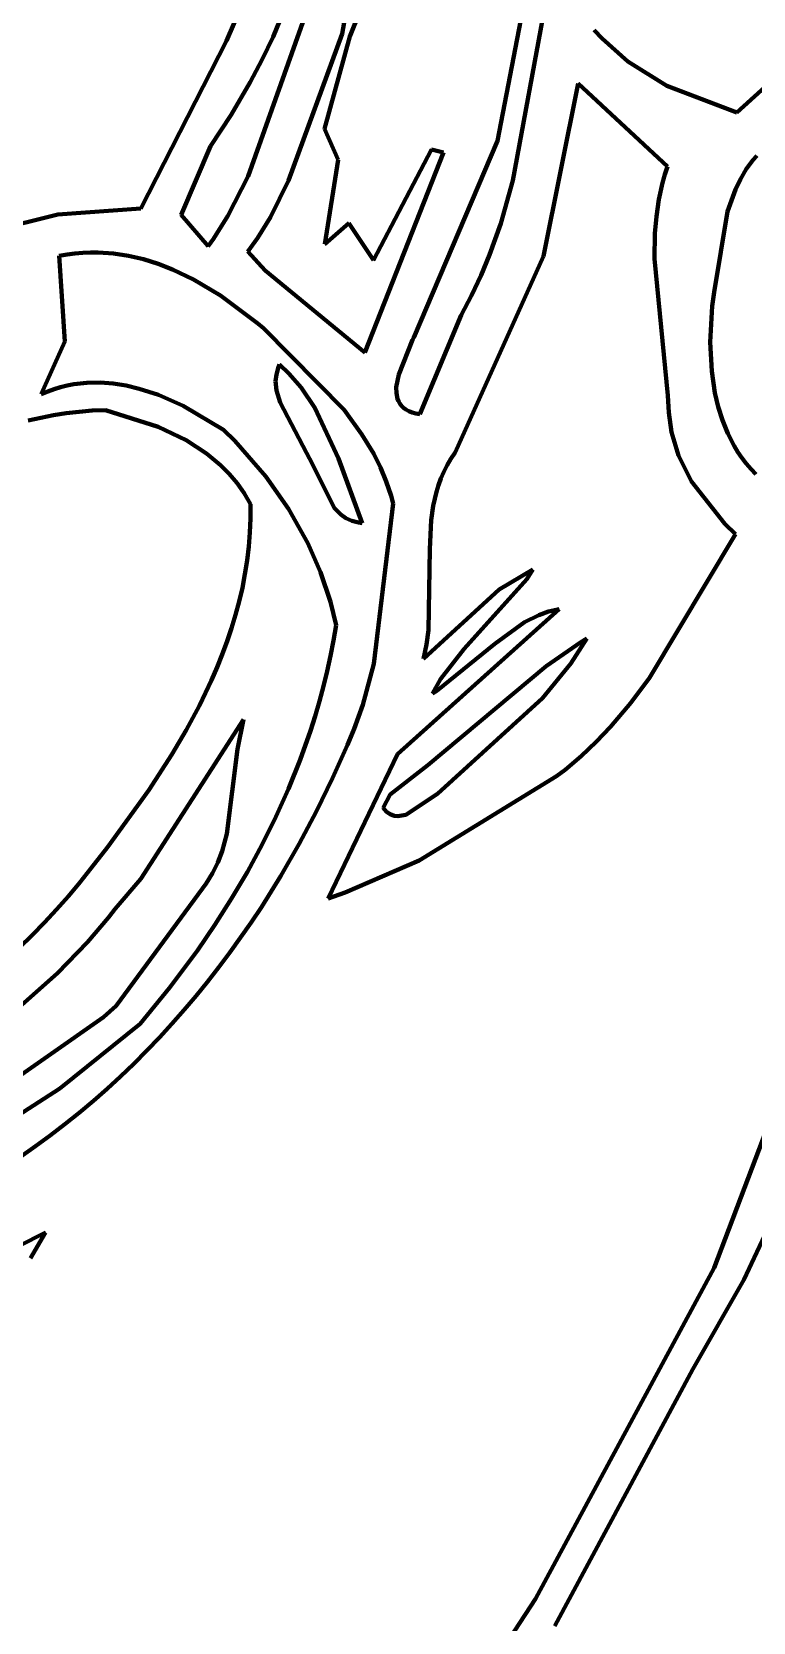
# Model space of a CAD drawing. Header units: millimetres. Extents: x 0 to 14.2, y 0 to 19.5.
# Drawn here: x 4.781 to 5.445, y 10.736 to 12.199 of the extents above; entities that cross this region are included whole.
import ezdxf

# ---------------------------------------------------------------- set-up
doc = ezdxf.new("R2010")
doc.units = ezdxf.units.MM
doc.layers.add('color#010101ff', color=7, linetype='CONTINUOUS', lineweight=100)
doc.layers.add('color#fdfdfdff', color=7, linetype='CONTINUOUS', lineweight=100)

msp = doc.modelspace()

# ---------------------------------------------------------------- linework, layer by layer
at = {"layer": 'color#010101ff'}
for p, q in [((5.0876, 12.3166), (5.0665, 12.1966)), ((5.2382, 12.2456), (5.2096, 12.0983)), ((4.9601, 12.1903), (4.9803, 12.2369)), ((4.9802, 12.0658), (5.0353, 12.2212)), ((5.0121, 12.2156), (5.0031, 12.1941)), ((5.0736, 12.1943), (5.0833, 12.2179)), ((5.2237, 12.0618), (5.2535, 12.2231)), ((5.43, 12.1245), (5.5248, 12.2106)), ((4.8814, 12.0361), (4.9601, 12.1903)), ((5.0031, 12.1941), (4.993, 12.173)), ((5.0665, 12.1966), (5.0174, 12.0618)), ((5.0503, 12.1092), (5.0736, 12.1943)), ((5.2987, 12.2002), (5.3059, 12.1923)), ((5.3059, 12.1923), (5.3297, 12.1712)), ((4.993, 12.173), (4.9821, 12.1523)), ((5.3297, 12.1712), (5.3656, 12.1489)), ((4.9821, 12.1523), (4.9644, 12.1223)), ((5.2838, 12.151), (5.252, 11.9923)), ((5.3662, 12.0748), (5.2838, 12.151)), ((5.3656, 12.1489), (5.43, 12.1245)), ((4.9644, 12.1223), (4.9453, 12.0935)), ((5.0629, 12.0807), (5.0503, 12.1092)), ((4.9453, 12.0935), (4.9183, 12.0303)), ((5.0876, 11.9036), (5.1599, 12.0876)), ((5.1488, 12.0904), (5.0955, 11.9886)), ((5.2096, 12.0983), (5.1325, 11.9174)), ((5.1599, 12.0876), (5.1488, 12.0904)), ((5.4483, 12.0845), (5.4448, 12.0805)), ((5.0506, 12.0031), (5.0629, 12.0807)), ((5.3638, 12.0672), (5.3662, 12.0748)), ((5.4386, 12.0721), (5.4332, 12.0631)), ((5.4448, 12.0805), (5.4386, 12.0721)), ((4.9613, 12.0293), (4.9802, 12.0658)), ((5.0174, 12.0618), (5.0006, 12.0281)), ((5.2126, 12.0224), (5.2237, 12.0618)), ((5.3582, 12.0442), (5.3616, 12.0596)), ((5.3616, 12.0596), (5.3638, 12.0672)), ((5.4332, 12.0631), (5.4286, 12.0536)), ((5.3559, 12.0287), (5.3582, 12.0442)), ((5.4286, 12.0536), (5.4215, 12.0334)), ((4.6488, 11.9921), (4.8048, 12.0304)), ((4.8048, 12.0304), (4.8814, 12.0361)), ((4.9183, 12.0303), (4.9434, 12.0013)), ((4.9481, 12.0082), (4.9613, 12.0293)), ((5.0006, 12.0281), (4.9887, 12.0088)), ((5.3546, 12.0132), (5.3559, 12.0287)), ((5.4215, 12.0334), (5.4091, 11.959)), ((5.0728, 12.0225), (5.0506, 12.0031)), ((5.0955, 11.9886), (5.0728, 12.0225)), ((5.2024, 11.9935), (5.2126, 12.0224)), ((5.3543, 11.9897), (5.3546, 12.0132)), ((4.9434, 12.0013), (4.9481, 12.0082)), ((4.9887, 12.0088), (4.9797, 11.9964)), ((4.9797, 11.9964), (4.9957, 11.9789)), ((4.8134, 11.9938), (4.8062, 11.9924)), ((4.8062, 11.9924), (4.8113, 11.9136)), ((4.8206, 11.9948), (4.8134, 11.9938)), ((4.8278, 11.9954), (4.8206, 11.9948)), ((4.8349, 11.9957), (4.8278, 11.9954)), ((4.842, 11.9957), (4.8349, 11.9957)), ((4.8561, 11.9947), (4.842, 11.9957)), ((4.87, 11.9925), (4.8561, 11.9947)), ((4.8837, 11.9893), (4.87, 11.9925)), ((4.8972, 11.985), (4.8837, 11.9893)), ((4.9105, 11.9799), (4.8972, 11.985)), ((5.252, 11.9923), (5.1706, 11.8117)), ((5.1946, 11.9746), (5.2024, 11.9935)), ((5.3664, 11.8639), (5.3543, 11.9897)), ((4.9299, 11.9706), (4.9105, 11.9799)), ((4.9546, 11.956), (4.9299, 11.9706)), ((4.9957, 11.9789), (5.0876, 11.9036)), ((5.1858, 11.9561), (5.1946, 11.9746)), ((4.989, 11.9304), (4.9546, 11.956)), ((5.1761, 11.9379), (5.1858, 11.9561)), ((5.4091, 11.959), (5.4074, 11.9462)), ((5.1382, 11.8468), (5.1761, 11.9379)), ((5.4074, 11.9462), (5.4055, 11.9131)), ((4.9943, 11.9259), (4.989, 11.9304)), ((5.0684, 11.8509), (4.9943, 11.9259)), ((4.8113, 11.9136), (4.7897, 11.8652)), ((5.1315, 11.9151), (5.1187, 11.8835)), ((5.1325, 11.9174), (5.1315, 11.9151)), ((5.4055, 11.9131), (5.4068, 11.8864)), ((5.0054, 11.8773), (5.0061, 11.8833)), ((5.0061, 11.8833), (5.0078, 11.8893)), ((5.0078, 11.8893), (5.0091, 11.8924)), ((5.0091, 11.8924), (5.0175, 11.8844)), ((5.0175, 11.8844), (5.0288, 11.8714)), ((5.1187, 11.8835), (5.1165, 11.8717)), ((5.4068, 11.8864), (5.4097, 11.8666)), ((4.7897, 11.8652), (4.7956, 11.8678)), ((4.7956, 11.8678), (4.8015, 11.87)), ((4.8015, 11.87), (4.8075, 11.8718)), ((4.8075, 11.8718), (4.8135, 11.8733)), ((4.8135, 11.8733), (4.8195, 11.8744)), ((4.8195, 11.8744), (4.8316, 11.8758)), ((4.8316, 11.8758), (4.8438, 11.876)), ((4.8438, 11.876), (4.8559, 11.875)), ((4.8559, 11.875), (4.8679, 11.8731)), ((4.8679, 11.8731), (4.8799, 11.8703)), ((4.8799, 11.8703), (4.8976, 11.8645)), ((4.8976, 11.8645), (4.9204, 11.8545)), ((5.0061, 11.8687), (5.0054, 11.8773)), ((5.0096, 11.8575), (5.0061, 11.8687)), ((5.0288, 11.8714), (5.0415, 11.8526)), ((5.1165, 11.8717), (5.1166, 11.8661)), ((5.1166, 11.8661), (5.1176, 11.8611)), ((5.4097, 11.8666), (5.4127, 11.8537)), ((4.8365, 11.8501), (4.8245, 11.8491)), ((4.8488, 11.8505), (4.8365, 11.8501)), ((4.8973, 11.8352), (4.8488, 11.8505)), ((4.9204, 11.8545), (4.9574, 11.8326)), ((5.0337, 11.8113), (5.0096, 11.8575)), ((5.0415, 11.8526), (5.0634, 11.806)), ((5.0849, 11.8283), (5.0684, 11.8509)), ((5.1176, 11.8611), (5.1185, 11.8587)), ((5.1185, 11.8587), (5.1198, 11.8566)), ((5.1198, 11.8566), (5.1213, 11.8545)), ((5.1213, 11.8545), (5.1232, 11.8527)), ((5.1232, 11.8527), (5.1254, 11.8511)), ((5.1254, 11.8511), (5.128, 11.8497)), ((5.3675, 11.8483), (5.3664, 11.8639)), ((5.4127, 11.8537), (5.4167, 11.8412)), ((4.7892, 11.8436), (4.7777, 11.8409)), ((4.8008, 11.8459), (4.7892, 11.8436)), ((4.8126, 11.8477), (4.8008, 11.8459)), ((4.8245, 11.8491), (4.8126, 11.8477)), ((4.9229, 11.8229), (4.8973, 11.8352)), ((5.128, 11.8497), (5.131, 11.8485)), ((5.131, 11.8485), (5.1344, 11.8475)), ((5.1344, 11.8475), (5.1382, 11.8468)), ((5.3698, 11.8303), (5.3675, 11.8483)), ((5.4167, 11.8412), (5.4216, 11.8291)), ((4.9418, 11.8107), (4.9229, 11.8229)), ((4.9574, 11.8326), (4.9677, 11.8223)), ((4.9677, 11.8223), (4.9963, 11.7894)), ((5.0957, 11.8104), (5.0849, 11.8283)), ((5.3762, 11.8089), (5.3698, 11.8303)), ((5.4216, 11.8291), (5.4276, 11.8176)), ((4.9548, 11.7999), (4.9418, 11.8107)), ((5.0392, 11.801), (5.0337, 11.8113)), ((5.0634, 11.806), (5.085, 11.7467)), ((5.1019, 11.7979), (5.0957, 11.8104)), ((5.1706, 11.8117), (5.1667, 11.8059)), ((5.3881, 11.7848), (5.3762, 11.8089)), ((5.4276, 11.8176), (5.431, 11.812)), ((5.431, 11.812), (5.4347, 11.8066)), ((5.4347, 11.8066), (5.4387, 11.8014)), ((4.9627, 11.792), (4.9548, 11.7999)), ((4.97, 11.7834), (4.9627, 11.792)), ((5.0594, 11.7606), (5.0392, 11.801)), ((5.1073, 11.785), (5.1019, 11.7979)), ((5.1602, 11.7939), (5.1575, 11.7878)), ((5.1632, 11.8), (5.1602, 11.7939)), ((5.1667, 11.8059), (5.1632, 11.8)), ((5.4387, 11.8014), (5.443, 11.7964)), ((5.443, 11.7964), (5.4476, 11.7916)), ((4.9765, 11.7741), (4.97, 11.7834)), ((4.9963, 11.7894), (5.0173, 11.7598)), ((5.1117, 11.7716), (5.1073, 11.785)), ((5.1553, 11.7816), (5.1534, 11.7753)), ((5.1575, 11.7878), (5.1553, 11.7816)), ((5.4189, 11.7459), (5.3881, 11.7848)), ((4.9824, 11.7641), (4.9765, 11.7741)), ((4.9823, 11.751), (4.9824, 11.7641)), ((5.0958, 11.6171), (5.1135, 11.7647)), ((5.1135, 11.7647), (5.1117, 11.7716)), ((5.1504, 11.7625), (5.1486, 11.7495)), ((5.1534, 11.7753), (5.1504, 11.7625)), ((4.9818, 11.738), (4.9823, 11.751)), ((5.0173, 11.7598), (5.0351, 11.7282)), ((5.0654, 11.7545), (5.0594, 11.7606)), ((5.0701, 11.7513), (5.0654, 11.7545)), ((5.0755, 11.7488), (5.0701, 11.7513)), ((5.0816, 11.7472), (5.0755, 11.7488)), ((5.1486, 11.7495), (5.1472, 11.7228)), ((4.9808, 11.7251), (4.9818, 11.738)), ((5.085, 11.7467), (5.0816, 11.7472)), ((5.3495, 11.6043), (5.4286, 11.7366)), ((5.4286, 11.7366), (5.4189, 11.7459)), ((4.9792, 11.7123), (4.9808, 11.7251)), ((5.0351, 11.7282), (5.0468, 11.7016)), ((5.1472, 11.7228), (5.146, 11.6482)), ((4.9772, 11.6997), (4.9792, 11.7123)), ((5.2111, 11.6855), (5.2421, 11.7039)), ((5.2421, 11.7039), (5.2367, 11.6952)), ((4.9748, 11.6871), (4.9772, 11.6997)), ((5.0468, 11.7016), (5.056, 11.6741)), ((5.2367, 11.6952), (5.1791, 11.631)), ((4.9686, 11.6623), (4.9719, 11.6746)), ((4.9719, 11.6746), (4.9748, 11.6871)), ((5.1415, 11.6218), (5.2111, 11.6855)), ((4.9649, 11.6501), (4.9686, 11.6623)), ((5.056, 11.6741), (5.061, 11.6527)), ((5.2665, 11.6676), (5.1176, 11.534)), ((5.2346, 11.6555), (5.2476, 11.6619)), ((5.2476, 11.6619), (5.2567, 11.6652)), ((5.2567, 11.6652), (5.2665, 11.6676)), ((4.9608, 11.6379), (4.9649, 11.6501)), ((5.061, 11.6527), (5.0586, 11.6386)), ((5.146, 11.6482), (5.1443, 11.6349)), ((5.2071, 11.6357), (5.2346, 11.6555)), ((4.9563, 11.6259), (4.9608, 11.6379)), ((5.0586, 11.6386), (5.0559, 11.6245)), ((5.1443, 11.6349), (5.1415, 11.6218)), ((5.1539, 11.5923), (5.2071, 11.6357)), ((5.1791, 11.631), (5.1573, 11.6032)), ((5.2545, 11.6152), (5.2863, 11.6372)), ((5.2919, 11.6405), (5.277, 11.6176)), ((5.2863, 11.6372), (5.2919, 11.6405)), ((4.9516, 11.614), (4.9563, 11.6259)), ((5.0559, 11.6245), (5.0528, 11.6105)), ((5.0858, 11.5794), (5.0958, 11.6171)), ((5.277, 11.6176), (5.251, 11.5857)), ((4.9353, 11.579), (4.9464, 11.6022)), ((4.9464, 11.6022), (4.9516, 11.614)), ((5.0528, 11.6105), (5.0494, 11.5966)), ((5.1456, 11.5239), (5.2545, 11.6152)), ((5.1573, 11.6032), (5.1498, 11.5898)), ((5.3323, 11.5812), (5.3495, 11.6043)), ((5.0494, 11.5966), (5.0457, 11.5828)), ((5.1498, 11.5898), (5.1539, 11.5923)), ((4.9231, 11.5561), (4.9353, 11.579)), ((5.0457, 11.5828), (5.0417, 11.5692)), ((5.0778, 11.5573), (5.0858, 11.5794)), ((5.251, 11.5857), (5.1543, 11.4975)), ((5.3138, 11.5592), (5.3323, 11.5812)), ((4.9758, 11.566), (4.8814, 11.4193)), ((4.9702, 11.5388), (4.9758, 11.566)), ((5.0417, 11.5692), (5.0374, 11.5556)), ((5.0715, 11.5428), (5.0778, 11.5573)), ((5.3006, 11.5453), (5.3138, 11.5592)), ((4.9099, 11.5338), (4.9231, 11.5561)), ((5.0374, 11.5556), (5.0279, 11.5288)), ((5.0578, 11.512), (5.0715, 11.5428)), ((5.2866, 11.5322), (5.3006, 11.5453)), ((4.8888, 11.5011), (4.9099, 11.5338)), ((4.9604, 11.4609), (4.9702, 11.5388)), ((5.0279, 11.5288), (5.0173, 11.5023)), ((5.1176, 11.534), (5.0537, 11.4013)), ((5.2718, 11.5198), (5.2866, 11.5322)), ((5.1108, 11.497), (5.1456, 11.5239)), ((5.1374, 11.4364), (5.264, 11.514)), ((5.264, 11.514), (5.2718, 11.5198)), ((4.8509, 11.4489), (4.8888, 11.5011)), ((5.0173, 11.5023), (5.0056, 11.4764)), ((5.043, 11.4816), (5.0578, 11.512)), ((5.1043, 11.4847), (5.1108, 11.497)), ((5.1075, 11.4812), (5.1043, 11.4847)), ((5.1543, 11.4975), (5.1252, 11.4784)), ((5.0056, 11.4764), (4.993, 11.4509)), ((5.0272, 11.4516), (5.043, 11.4816)), ((5.1109, 11.4788), (5.1075, 11.4812)), ((5.1144, 11.4774), (5.1109, 11.4788)), ((5.1179, 11.477), (5.1144, 11.4774)), ((5.1252, 11.4784), (5.1179, 11.477)), ((4.9561, 11.4449), (4.9604, 11.4609)), ((4.8352, 11.4288), (4.8509, 11.4489)), ((4.9522, 11.4346), (4.9561, 11.4449)), ((4.993, 11.4509), (4.9794, 11.4258)), ((5.0102, 11.4223), (5.0272, 11.4516)), ((4.8251, 11.416), (4.8352, 11.4288)), ((4.9473, 11.4247), (4.9522, 11.4346)), ((4.9794, 11.4258), (4.9648, 11.4013)), ((5.0693, 11.4068), (5.1374, 11.4364)), ((4.8146, 11.4036), (4.8251, 11.416)), ((4.8814, 11.4193), (4.8576, 11.3917)), ((4.938, 11.4104), (4.9414, 11.415)), ((4.9414, 11.415), (4.9473, 11.4247)), ((4.9923, 11.3935), (5.0102, 11.4223)), ((4.8038, 11.3913), (4.8146, 11.4036)), ((4.8585, 11.3026), (4.938, 11.4104)), ((4.9648, 11.4013), (4.9495, 11.3772)), ((5.0537, 11.4013), (5.0693, 11.4068)), ((4.7927, 11.3794), (4.8038, 11.3913)), ((4.8514, 11.3839), (4.8321, 11.3612)), ((4.8576, 11.3917), (4.8514, 11.3839)), ((4.9829, 11.3794), (4.9923, 11.3935)), ((4.7696, 11.3564), (4.7813, 11.3677)), ((4.7813, 11.3677), (4.7927, 11.3794)), ((4.9495, 11.3772), (4.9334, 11.3536)), ((4.9732, 11.3655), (4.9829, 11.3794)), ((4.8321, 11.3612), (4.8046, 11.3328)), ((4.9334, 11.3536), (4.9078, 11.3193)), ((4.9633, 11.3517), (4.9732, 11.3655)), ((4.9428, 11.3248), (4.9532, 11.3382)), ((4.9532, 11.3382), (4.9633, 11.3517)), ((4.8046, 11.3328), (4.7603, 11.2935)), ((4.9321, 11.3117), (4.9428, 11.3248)), ((4.9078, 11.3193), (4.8808, 11.2861)), ((4.9212, 11.2988), (4.9321, 11.3117)), ((4.847, 11.2921), (4.8585, 11.3026)), ((4.91, 11.2861), (4.9212, 11.2988)), ((5.4982, 11.2969), (5.4091, 11.0617)), ((4.6939, 11.1854), (4.847, 11.2921)), ((4.8808, 11.2861), (4.8069, 11.2266)), ((4.8985, 11.2736), (4.91, 11.2861)), ((4.8868, 11.2614), (4.8985, 11.2736)), ((4.8749, 11.2494), (4.8868, 11.2614)), ((4.8502, 11.2263), (4.8627, 11.2377)), ((4.8627, 11.2377), (4.8749, 11.2494)), ((5.4365, 11.0506), (5.5238, 11.2372)), ((4.8069, 11.2266), (4.727, 11.1754)), ((4.8376, 11.2151), (4.8502, 11.2263)), ((4.8246, 11.2043), (4.8376, 11.2151)), ((4.798, 11.1834), (4.8114, 11.1937)), ((4.8114, 11.1937), (4.8246, 11.2043)), ((4.7843, 11.1734), (4.798, 11.1834)), ((4.7704, 11.1637), (4.7843, 11.1734)), ((4.7935, 11.0941), (4.6829, 11.0385)), ((4.7799, 11.0704), (4.7935, 11.0941)), ((5.4091, 11.0617), (5.2446, 10.7572)), ((5.3894, 10.9684), (5.4365, 11.0506)), ((5.2625, 10.7322), (5.3894, 10.9684)), ((5.2446, 10.7572), (5.2052, 10.6967))]:
    msp.add_line(p, q, dxfattribs=at)
at = {"layer": 'color#fdfdfdff'}
for p, q in [((5.0665, 12.1966), (5.0876, 12.3166)), ((5.2096, 12.0983), (5.2382, 12.2456)), ((4.9803, 12.2369), (4.9601, 12.1903)), ((5.0353, 12.2212), (4.9802, 12.0658)), ((5.0031, 12.1941), (5.0121, 12.2156)), ((5.0833, 12.2179), (5.0736, 12.1943)), ((5.2535, 12.2231), (5.2237, 12.0618)), ((5.5248, 12.2106), (5.43, 12.1245)), ((4.9601, 12.1903), (4.8814, 12.0361)), ((4.993, 12.173), (5.0031, 12.1941)), ((5.0174, 12.0618), (5.0665, 12.1966)), ((5.0736, 12.1943), (5.0503, 12.1092)), ((5.3059, 12.1923), (5.2987, 12.2002)), ((5.3297, 12.1712), (5.3059, 12.1923)), ((4.9821, 12.1523), (4.993, 12.173)), ((5.3656, 12.1489), (5.3297, 12.1712)), ((4.9644, 12.1223), (4.9821, 12.1523)), ((5.252, 11.9923), (5.2838, 12.151)), ((5.2838, 12.151), (5.3662, 12.0748)), ((5.43, 12.1245), (5.3656, 12.1489)), ((4.9453, 12.0935), (4.9644, 12.1223)), ((5.0503, 12.1092), (5.0629, 12.0807)), ((4.9183, 12.0303), (4.9453, 12.0935)), ((5.1599, 12.0876), (5.0876, 11.9036)), ((5.0955, 11.9886), (5.1488, 12.0904)), ((5.1325, 11.9174), (5.2096, 12.0983)), ((5.1488, 12.0904), (5.1599, 12.0876)), ((5.4448, 12.0805), (5.4483, 12.0845)), ((5.0629, 12.0807), (5.0506, 12.0031)), ((5.3662, 12.0748), (5.3638, 12.0672)), ((5.4332, 12.0631), (5.4386, 12.0721)), ((5.4386, 12.0721), (5.4448, 12.0805)), ((4.9802, 12.0658), (4.9613, 12.0293)), ((5.0006, 12.0281), (5.0174, 12.0618)), ((5.2237, 12.0618), (5.2126, 12.0224)), ((5.3616, 12.0596), (5.3582, 12.0442)), ((5.3638, 12.0672), (5.3616, 12.0596)), ((5.4286, 12.0536), (5.4332, 12.0631)), ((5.3582, 12.0442), (5.3559, 12.0287)), ((5.4215, 12.0334), (5.4286, 12.0536)), ((4.8048, 12.0304), (4.6488, 11.9921)), ((4.8814, 12.0361), (4.8048, 12.0304)), ((4.9434, 12.0013), (4.9183, 12.0303)), ((4.9613, 12.0293), (4.9481, 12.0082)), ((4.9887, 12.0088), (5.0006, 12.0281)), ((5.3559, 12.0287), (5.3546, 12.0132)), ((5.4091, 11.959), (5.4215, 12.0334)), ((5.0506, 12.0031), (5.0728, 12.0225)), ((5.0728, 12.0225), (5.0955, 11.9886)), ((5.2126, 12.0224), (5.2024, 11.9935)), ((5.3546, 12.0132), (5.3543, 11.9897)), ((4.9481, 12.0082), (4.9434, 12.0013)), ((4.9797, 11.9964), (4.9887, 12.0088)), ((4.9957, 11.9789), (4.9797, 11.9964)), ((4.8062, 11.9924), (4.8134, 11.9938)), ((4.8113, 11.9136), (4.8062, 11.9924)), ((4.8134, 11.9938), (4.8206, 11.9948)), ((4.8206, 11.9948), (4.8278, 11.9954)), ((4.8278, 11.9954), (4.8349, 11.9957)), ((4.8349, 11.9957), (4.842, 11.9957)), ((4.842, 11.9957), (4.8561, 11.9947)), ((4.8561, 11.9947), (4.87, 11.9925)), ((4.87, 11.9925), (4.8837, 11.9893)), ((4.8837, 11.9893), (4.8972, 11.985)), ((4.8972, 11.985), (4.9105, 11.9799)), ((5.1706, 11.8117), (5.252, 11.9923)), ((5.2024, 11.9935), (5.1946, 11.9746)), ((5.3543, 11.9897), (5.3664, 11.8639)), ((4.9105, 11.9799), (4.9299, 11.9706)), ((4.9299, 11.9706), (4.9546, 11.956)), ((5.0876, 11.9036), (4.9957, 11.9789)), ((5.1946, 11.9746), (5.1858, 11.9561)), ((4.9546, 11.956), (4.989, 11.9304)), ((5.1858, 11.9561), (5.1761, 11.9379)), ((5.4074, 11.9462), (5.4091, 11.959)), ((5.1761, 11.9379), (5.1382, 11.8468)), ((5.4055, 11.9131), (5.4074, 11.9462)), ((4.989, 11.9304), (4.9943, 11.9259)), ((4.9943, 11.9259), (5.0684, 11.8509)), ((4.7897, 11.8652), (4.8113, 11.9136)), ((5.1187, 11.8835), (5.1315, 11.9151)), ((5.1315, 11.9151), (5.1325, 11.9174)), ((5.4068, 11.8864), (5.4055, 11.9131)), ((5.0061, 11.8833), (5.0054, 11.8773)), ((5.0078, 11.8893), (5.0061, 11.8833)), ((5.0091, 11.8924), (5.0078, 11.8893)), ((5.0175, 11.8844), (5.0091, 11.8924)), ((5.0288, 11.8714), (5.0175, 11.8844)), ((5.1165, 11.8717), (5.1187, 11.8835)), ((5.4097, 11.8666), (5.4068, 11.8864)), ((4.7956, 11.8678), (4.7897, 11.8652)), ((4.8015, 11.87), (4.7956, 11.8678)), ((4.8075, 11.8718), (4.8015, 11.87)), ((4.8135, 11.8733), (4.8075, 11.8718)), ((4.8195, 11.8744), (4.8135, 11.8733)), ((4.8316, 11.8758), (4.8195, 11.8744)), ((4.8438, 11.876), (4.8316, 11.8758)), ((4.8559, 11.875), (4.8438, 11.876)), ((4.8679, 11.8731), (4.8559, 11.875)), ((4.8799, 11.8703), (4.8679, 11.8731)), ((4.8976, 11.8645), (4.8799, 11.8703)), ((4.9204, 11.8545), (4.8976, 11.8645)), ((5.0054, 11.8773), (5.0061, 11.8687)), ((5.0061, 11.8687), (5.0096, 11.8575)), ((5.0415, 11.8526), (5.0288, 11.8714)), ((5.1166, 11.8661), (5.1165, 11.8717)), ((5.1176, 11.8611), (5.1166, 11.8661)), ((5.4127, 11.8537), (5.4097, 11.8666)), ((4.8245, 11.8491), (4.8365, 11.8501)), ((4.8365, 11.8501), (4.8488, 11.8505)), ((4.8488, 11.8505), (4.8973, 11.8352)), ((4.9574, 11.8326), (4.9204, 11.8545)), ((5.0096, 11.8575), (5.0337, 11.8113)), ((5.0634, 11.806), (5.0415, 11.8526)), ((5.0684, 11.8509), (5.0849, 11.8283)), ((5.1185, 11.8587), (5.1176, 11.8611)), ((5.1198, 11.8566), (5.1185, 11.8587)), ((5.1213, 11.8545), (5.1198, 11.8566)), ((5.1232, 11.8527), (5.1213, 11.8545)), ((5.1254, 11.8511), (5.1232, 11.8527)), ((5.128, 11.8497), (5.1254, 11.8511)), ((5.3664, 11.8639), (5.3675, 11.8483)), ((5.4167, 11.8412), (5.4127, 11.8537)), ((4.7777, 11.8409), (4.7892, 11.8436)), ((4.7892, 11.8436), (4.8008, 11.8459)), ((4.8008, 11.8459), (4.8126, 11.8477)), ((4.8126, 11.8477), (4.8245, 11.8491)), ((4.8973, 11.8352), (4.9229, 11.8229)), ((5.131, 11.8485), (5.128, 11.8497)), ((5.1344, 11.8475), (5.131, 11.8485)), ((5.1382, 11.8468), (5.1344, 11.8475)), ((5.3675, 11.8483), (5.3698, 11.8303)), ((5.4216, 11.8291), (5.4167, 11.8412)), ((4.9229, 11.8229), (4.9418, 11.8107)), ((4.9677, 11.8223), (4.9574, 11.8326)), ((4.9963, 11.7894), (4.9677, 11.8223)), ((5.0849, 11.8283), (5.0957, 11.8104)), ((5.3698, 11.8303), (5.3762, 11.8089)), ((5.4276, 11.8176), (5.4216, 11.8291)), ((4.9418, 11.8107), (4.9548, 11.7999)), ((5.0337, 11.8113), (5.0392, 11.801)), ((5.085, 11.7467), (5.0634, 11.806)), ((5.0957, 11.8104), (5.1019, 11.7979)), ((5.1667, 11.8059), (5.1706, 11.8117)), ((5.3762, 11.8089), (5.3881, 11.7848)), ((5.431, 11.812), (5.4276, 11.8176)), ((5.4347, 11.8066), (5.431, 11.812)), ((5.4387, 11.8014), (5.4347, 11.8066)), ((4.9548, 11.7999), (4.9627, 11.792)), ((4.9627, 11.792), (4.97, 11.7834)), ((5.0392, 11.801), (5.0594, 11.7606)), ((5.1019, 11.7979), (5.1073, 11.785)), ((5.1575, 11.7878), (5.1602, 11.7939)), ((5.1602, 11.7939), (5.1632, 11.8)), ((5.1632, 11.8), (5.1667, 11.8059)), ((5.443, 11.7964), (5.4387, 11.8014)), ((5.4476, 11.7916), (5.443, 11.7964)), ((4.97, 11.7834), (4.9765, 11.7741)), ((5.0173, 11.7598), (4.9963, 11.7894)), ((5.1073, 11.785), (5.1117, 11.7716)), ((5.1534, 11.7753), (5.1553, 11.7816)), ((5.1553, 11.7816), (5.1575, 11.7878)), ((5.3881, 11.7848), (5.4189, 11.7459)), ((4.9765, 11.7741), (4.9824, 11.7641)), ((4.9824, 11.7641), (4.9823, 11.751)), ((5.1135, 11.7647), (5.0958, 11.6171)), ((5.1117, 11.7716), (5.1135, 11.7647)), ((5.1486, 11.7495), (5.1504, 11.7625)), ((5.1504, 11.7625), (5.1534, 11.7753)), ((4.9823, 11.751), (4.9818, 11.738)), ((5.0351, 11.7282), (5.0173, 11.7598)), ((5.0594, 11.7606), (5.0654, 11.7545)), ((5.0654, 11.7545), (5.0701, 11.7513)), ((5.0701, 11.7513), (5.0755, 11.7488)), ((5.0755, 11.7488), (5.0816, 11.7472)), ((5.1472, 11.7228), (5.1486, 11.7495)), ((4.9818, 11.738), (4.9808, 11.7251)), ((5.0816, 11.7472), (5.085, 11.7467)), ((5.4286, 11.7366), (5.3495, 11.6043)), ((5.4189, 11.7459), (5.4286, 11.7366)), ((4.9808, 11.7251), (4.9792, 11.7123)), ((5.0468, 11.7016), (5.0351, 11.7282)), ((5.146, 11.6482), (5.1472, 11.7228)), ((4.9792, 11.7123), (4.9772, 11.6997)), ((5.2421, 11.7039), (5.2111, 11.6855)), ((5.2367, 11.6952), (5.2421, 11.7039)), ((4.9772, 11.6997), (4.9748, 11.6871)), ((5.056, 11.6741), (5.0468, 11.7016)), ((5.1791, 11.631), (5.2367, 11.6952)), ((4.9719, 11.6746), (4.9686, 11.6623)), ((4.9748, 11.6871), (4.9719, 11.6746)), ((5.2111, 11.6855), (5.1415, 11.6218)), ((4.9686, 11.6623), (4.9649, 11.6501)), ((5.061, 11.6527), (5.056, 11.6741)), ((5.1176, 11.534), (5.2665, 11.6676)), ((5.2476, 11.6619), (5.2346, 11.6555)), ((5.2567, 11.6652), (5.2476, 11.6619)), ((5.2665, 11.6676), (5.2567, 11.6652)), ((4.9649, 11.6501), (4.9608, 11.6379)), ((5.0586, 11.6386), (5.061, 11.6527)), ((5.1443, 11.6349), (5.146, 11.6482)), ((5.2346, 11.6555), (5.2071, 11.6357)), ((4.9608, 11.6379), (4.9563, 11.6259)), ((5.0559, 11.6245), (5.0586, 11.6386)), ((5.1415, 11.6218), (5.1443, 11.6349)), ((5.2071, 11.6357), (5.1539, 11.5923)), ((5.1573, 11.6032), (5.1791, 11.631)), ((5.2863, 11.6372), (5.2545, 11.6152)), ((5.277, 11.6176), (5.2919, 11.6405)), ((5.2919, 11.6405), (5.2863, 11.6372)), ((4.9563, 11.6259), (4.9516, 11.614)), ((5.0528, 11.6105), (5.0559, 11.6245)), ((5.0958, 11.6171), (5.0858, 11.5794)), ((5.251, 11.5857), (5.277, 11.6176)), ((4.9464, 11.6022), (4.9353, 11.579)), ((4.9516, 11.614), (4.9464, 11.6022)), ((5.0494, 11.5966), (5.0528, 11.6105)), ((5.2545, 11.6152), (5.1456, 11.5239)), ((5.1498, 11.5898), (5.1573, 11.6032)), ((5.3495, 11.6043), (5.3323, 11.5812)), ((5.0457, 11.5828), (5.0494, 11.5966)), ((5.1539, 11.5923), (5.1498, 11.5898)), ((4.9353, 11.579), (4.9231, 11.5561)), ((5.0417, 11.5692), (5.0457, 11.5828)), ((5.0858, 11.5794), (5.0778, 11.5573)), ((5.1543, 11.4975), (5.251, 11.5857)), ((5.3323, 11.5812), (5.3138, 11.5592)), ((4.8814, 11.4193), (4.9758, 11.566)), ((4.9758, 11.566), (4.9702, 11.5388)), ((5.0374, 11.5556), (5.0417, 11.5692)), ((5.0778, 11.5573), (5.0715, 11.5428)), ((5.3138, 11.5592), (5.3006, 11.5453)), ((4.9231, 11.5561), (4.9099, 11.5338)), ((5.0279, 11.5288), (5.0374, 11.5556)), ((5.0715, 11.5428), (5.0578, 11.512)), ((5.3006, 11.5453), (5.2866, 11.5322)), ((4.9099, 11.5338), (4.8888, 11.5011)), ((4.9702, 11.5388), (4.9604, 11.4609)), ((5.0173, 11.5023), (5.0279, 11.5288)), ((5.0537, 11.4013), (5.1176, 11.534)), ((5.2866, 11.5322), (5.2718, 11.5198)), ((5.1456, 11.5239), (5.1108, 11.497)), ((5.264, 11.514), (5.1374, 11.4364)), ((5.2718, 11.5198), (5.264, 11.514)), ((4.8888, 11.5011), (4.8509, 11.4489)), ((5.0056, 11.4764), (5.0173, 11.5023)), ((5.0578, 11.512), (5.043, 11.4816)), ((5.1108, 11.497), (5.1043, 11.4847)), ((5.1043, 11.4847), (5.1075, 11.4812)), ((5.1252, 11.4784), (5.1543, 11.4975)), ((4.993, 11.4509), (5.0056, 11.4764)), ((5.043, 11.4816), (5.0272, 11.4516)), ((5.1075, 11.4812), (5.1109, 11.4788)), ((5.1109, 11.4788), (5.1144, 11.4774)), ((5.1144, 11.4774), (5.1179, 11.477)), ((5.1179, 11.477), (5.1252, 11.4784)), ((4.9604, 11.4609), (4.9561, 11.4449)), ((4.8509, 11.4489), (4.8352, 11.4288)), ((4.9561, 11.4449), (4.9522, 11.4346)), ((4.9794, 11.4258), (4.993, 11.4509)), ((5.0272, 11.4516), (5.0102, 11.4223)), ((4.8352, 11.4288), (4.8251, 11.416)), ((4.9522, 11.4346), (4.9473, 11.4247)), ((4.9648, 11.4013), (4.9794, 11.4258)), ((5.1374, 11.4364), (5.0693, 11.4068)), ((4.8251, 11.416), (4.8146, 11.4036)), ((4.8576, 11.3917), (4.8814, 11.4193)), ((4.9414, 11.415), (4.938, 11.4104)), ((4.9473, 11.4247), (4.9414, 11.415)), ((5.0102, 11.4223), (4.9923, 11.3935)), ((4.8146, 11.4036), (4.8038, 11.3913)), ((4.938, 11.4104), (4.8585, 11.3026)), ((4.9495, 11.3772), (4.9648, 11.4013)), ((5.0693, 11.4068), (5.0537, 11.4013)), ((4.8038, 11.3913), (4.7927, 11.3794)), ((4.8321, 11.3612), (4.8514, 11.3839)), ((4.8514, 11.3839), (4.8576, 11.3917)), ((4.9923, 11.3935), (4.9829, 11.3794)), ((4.7813, 11.3677), (4.7696, 11.3564)), ((4.7927, 11.3794), (4.7813, 11.3677)), ((4.9334, 11.3536), (4.9495, 11.3772)), ((4.9829, 11.3794), (4.9732, 11.3655)), ((4.8046, 11.3328), (4.8321, 11.3612)), ((4.9078, 11.3193), (4.9334, 11.3536)), ((4.9732, 11.3655), (4.9633, 11.3517)), ((4.9532, 11.3382), (4.9428, 11.3248)), ((4.9633, 11.3517), (4.9532, 11.3382)), ((4.7603, 11.2935), (4.8046, 11.3328)), ((4.9428, 11.3248), (4.9321, 11.3117)), ((4.8808, 11.2861), (4.9078, 11.3193)), ((4.9321, 11.3117), (4.9212, 11.2988)), ((4.8585, 11.3026), (4.847, 11.2921)), ((4.9212, 11.2988), (4.91, 11.2861)), ((5.4091, 11.0617), (5.4982, 11.2969)), ((4.847, 11.2921), (4.6939, 11.1854)), ((4.8069, 11.2266), (4.8808, 11.2861)), ((4.91, 11.2861), (4.8985, 11.2736)), ((4.8985, 11.2736), (4.8868, 11.2614)), ((4.8868, 11.2614), (4.8749, 11.2494)), ((4.8627, 11.2377), (4.8502, 11.2263)), ((4.8749, 11.2494), (4.8627, 11.2377)), ((5.5238, 11.2372), (5.4365, 11.0506)), ((4.727, 11.1754), (4.8069, 11.2266)), ((4.8502, 11.2263), (4.8376, 11.2151)), ((4.8376, 11.2151), (4.8246, 11.2043)), ((4.8114, 11.1937), (4.798, 11.1834)), ((4.8246, 11.2043), (4.8114, 11.1937)), ((4.798, 11.1834), (4.7843, 11.1734)), ((4.7843, 11.1734), (4.7704, 11.1637)), ((4.6829, 11.0385), (4.7935, 11.0941)), ((4.7935, 11.0941), (4.7799, 11.0704)), ((5.2446, 10.7572), (5.4091, 11.0617)), ((5.4365, 11.0506), (5.3894, 10.9684)), ((5.3894, 10.9684), (5.2625, 10.7322)), ((5.2052, 10.6967), (5.2446, 10.7572))]:
    msp.add_line(p, q, dxfattribs=at)

doc.saveas('drawing.dxf')
